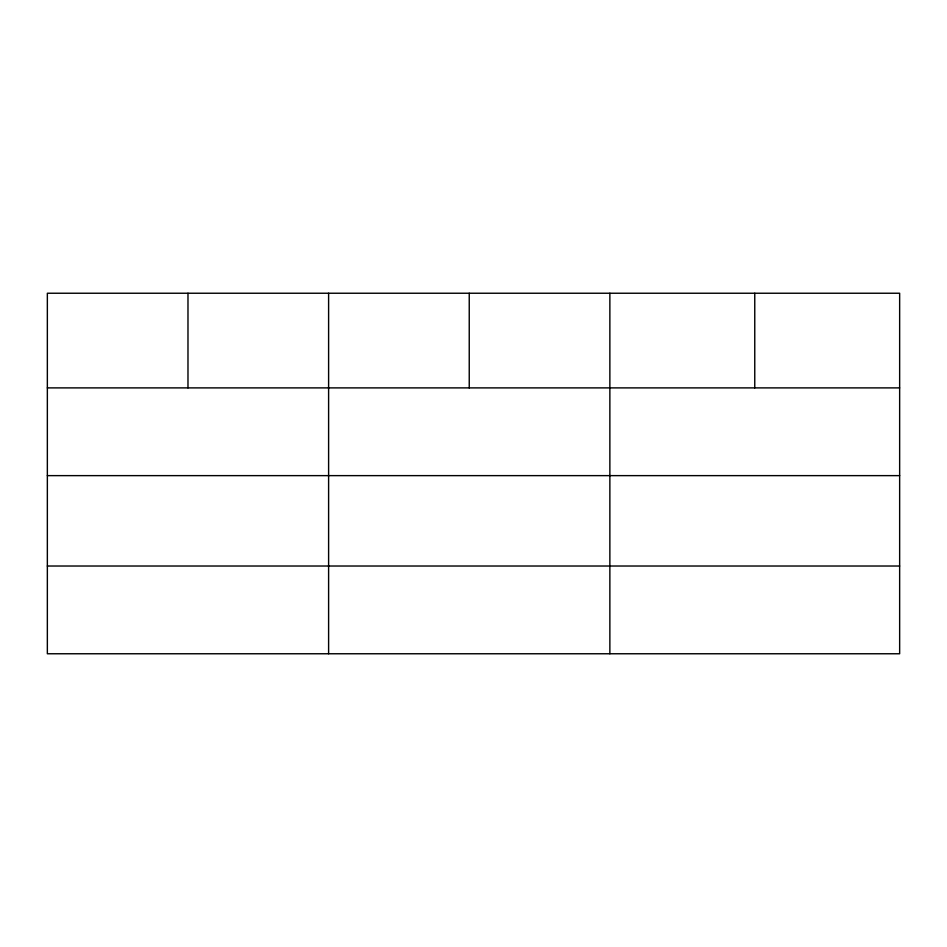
<?xml version="1.0" encoding="UTF-8"?>
<svg xmlns="http://www.w3.org/2000/svg" width="947" height="947" viewBox="0 0 947 947"><rect width="100%" height="100%" fill="white"/><g stroke="black" fill="none" stroke-linecap="round" stroke-linejoin="round"><path stroke-width="1.42" d="M899.65 475.631L899.65 293.239L47.35 293.239L47.35 653.761L899.65 653.761L899.65 475.631L47.35 475.631M47.35 387.891L899.65 387.891M47.35 566.022L899.65 566.022M754.759 293.239L754.759 387.891M609.868 293.239L609.868 653.761M469.238 293.239L469.238 387.891M328.609 293.239L328.609 653.761M187.98 293.239L187.98 387.891"/></g></svg>
